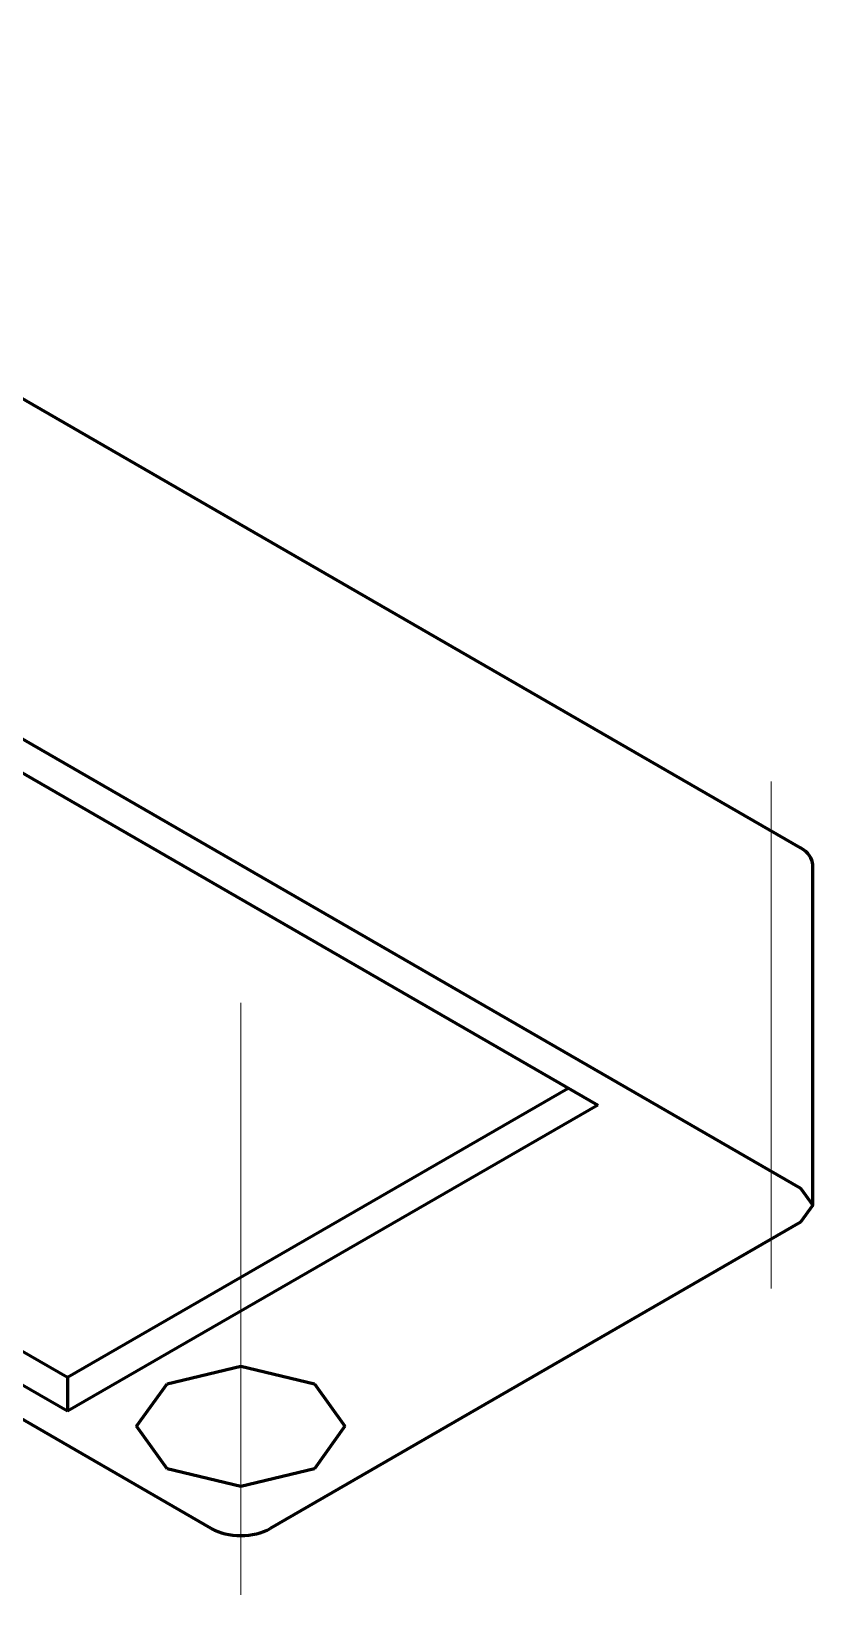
# Model space of a CAD drawing. Header units: millimetres. Extents: x 0 to 210, y 0 to 297.
# Drawn here: x 146.41 to 165.17, y 136.1 to 173.62 of the extents above; entities that cross this region are included whole.
import ezdxf

# ---------------------------------------------------------------- set-up
doc = ezdxf.new("R2010")
doc.units = ezdxf.units.MM
doc.linetypes.add('K5LT_AXLED', pattern=[19.5, 15, -1.5, 1.5, -1.5])
doc.linetypes.add('K5LT_BASIC', pattern=[0])
doc.layers.add('Системный слой', color=7, linetype='Continuous')

# ---------------------------------------------------------------- blocks, each defined once
blk = doc.blocks.new('U2')
at = {"layer": 'Системный слой', "color": 143, "linetype": 'K5LT_BASIC', "lineweight": 60, "true_color": 0x33acca}
for p, q in [((149.673, 141.163), (151.44, 141.586)), ((151.44, 141.586), (153.208, 141.163)), ((148.94, 140.143), (149.673, 141.163)), ((153.208, 141.163), (153.94, 140.143)), ((149.673, 139.122), (148.94, 140.143)), ((153.94, 140.143), (153.208, 139.122)), ((151.44, 138.699), (149.673, 139.122)), ((153.208, 139.122), (151.44, 138.699))]:
    blk.add_line(p, q, dxfattribs=at)
blk = doc.blocks.new('U3')
at = {"layer": 'Системный слой', "color": 143, "linetype": 'K5LT_BASIC', "lineweight": 60, "true_color": 0x33acca}
for p, q in [((164.875, 145.858), (165.168, 145.45)), ((165.168, 145.45), (164.875, 145.042))]:
    blk.add_line(p, q, dxfattribs=at)

msp = doc.modelspace()

# ---------------------------------------------------------------- linework, layer by layer
at = {"layer": 'Системный слой', "color": 143, "linetype": 'K5LT_BASIC', "lineweight": 60, "true_color": 0x33acca}
for p, q in [((130.934, 173.619), (164.875, 154.023)), ((130.934, 165.454), (164.875, 145.858)), ((118.29, 158.057), (147.281, 141.319)), ((141.908, 158.302), (160.009, 147.851)), ((147.281, 140.503), (117.583, 157.649)), ((150.733, 137.693), (116.792, 157.289)), ((165.168, 145.45), (165.168, 153.615)), ((147.281, 141.319), (159.302, 148.259)), ((160.009, 147.851), (147.281, 140.503)), ((164.875, 145.042), (152.147, 137.693)), ((147.281, 141.319), (147.281, 140.503))]:
    msp.add_line(p, q, dxfattribs=at)
at = {"layer": 'Системный слой', "color": 30, "linetype": 'K5LT_AXLED', "lineweight": 18, "true_color": 0xff8000}
for p, q in [((164.168, 143.45), (164.168, 155.615)), ((151.44, 136.101), (151.44, 150.308))]:
    msp.add_line(p, q, dxfattribs=at)
at = {"layer": 'Системный слой', "color": 143, "linetype": 'K5LT_BASIC', "lineweight": 60, "true_color": 0x33acca}
for centre, start_param, end_param in [((164.168, 153.615), 0, 0.785398), ((151.44, 138.101), 3.926991, 5.497787)]:
    msp.add_ellipse(centre, major_axis=(1, 0), ratio=0.57735, start_param=start_param, end_param=end_param, dxfattribs=at)

# ---------------------------------------------------------------- block references
at = {"layer": 'Системный слой'}
for name in ['U3', 'U2']:
    msp.add_blockref(name, (0, 0), dxfattribs=at)

doc.saveas('drawing.dxf')
